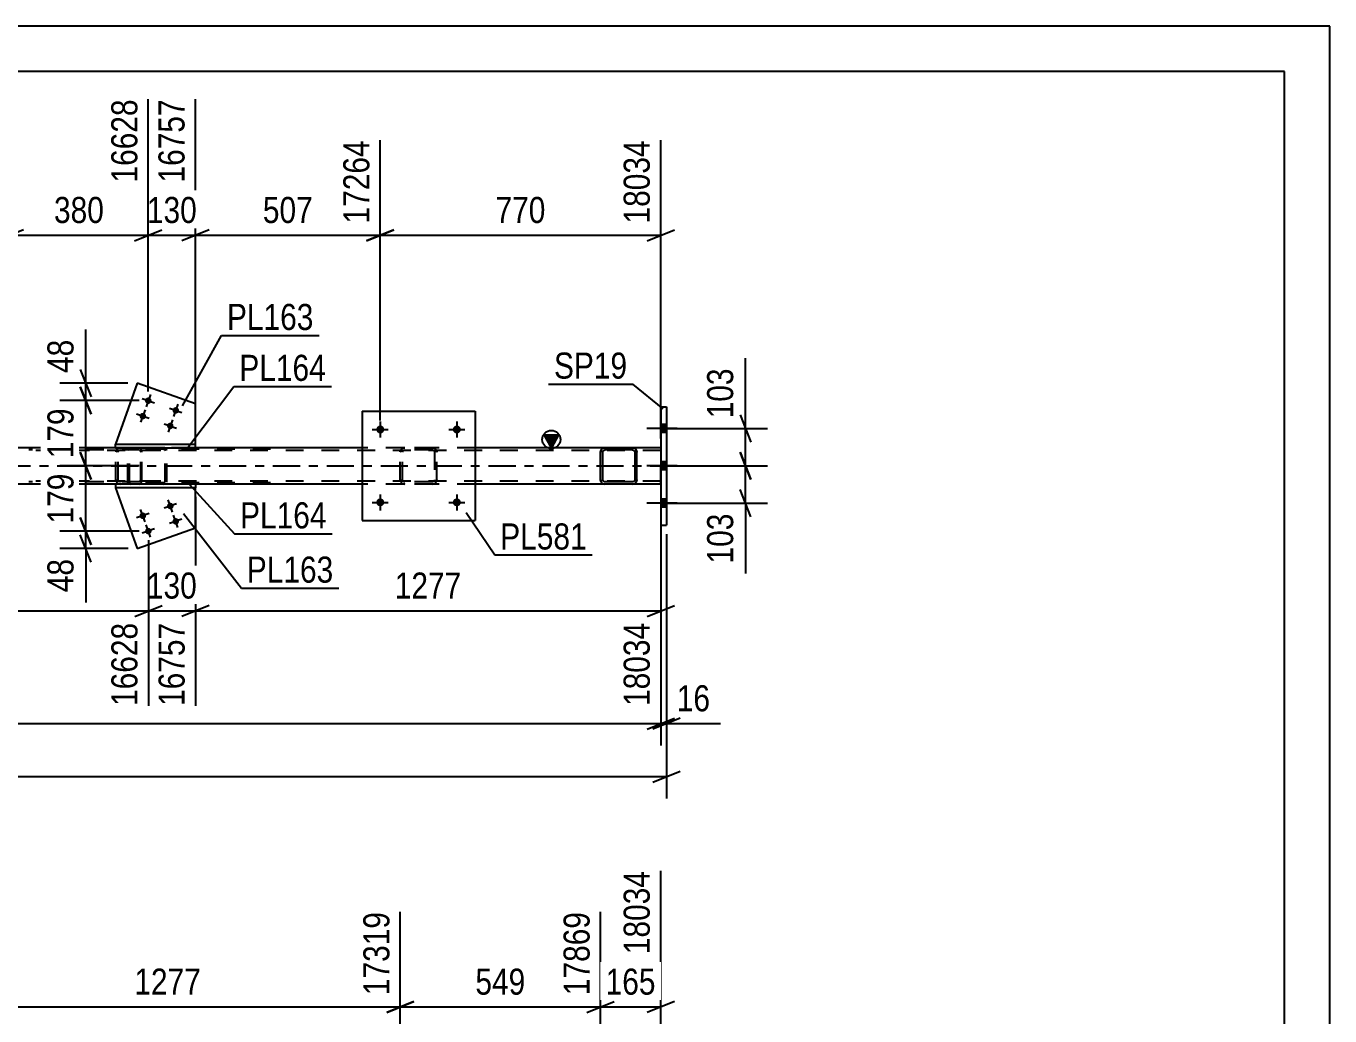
# Model space of a CAD drawing. Header units: millimetres. Extents: x 0 to 841, y 0 to 594.
# Drawn here: x 697.9 to 841, y 485.3 to 594 of the extents above; entities that cross this region are included whole.
import ezdxf

# ---------------------------------------------------------------- set-up
doc = ezdxf.new("R2010")
doc.units = ezdxf.units.MM
doc.linetypes.add('DXK_LINE_DOT2', pattern=[3.9198, 1.9599, -1.9599])
doc.linetypes.add('DXK_LINE_DOT3', pattern=[5.9187, 2.979, -0.9799, 0.9799, -0.9799])
doc.styles.add('Arial Narrow', font='ARIALN.TTF', dxfattribs={"height": 0.2})

# ---------------------------------------------------------------- blocks, each defined once
blk = doc.blocks.new('Unknown-318888172-1133')
at = {"color": 5, "linetype": 'Continuous'}
for p, q in [((841, 594), (0, 594)), ((841, 0), (841, 594)), ((836, 589), (5, 589)), ((836, 5), (836, 589))]:
    blk.add_line(p, q, dxfattribs=at)
blk = doc.blocks.new('Bolt-318888172-5514 - 5496')
at = {"linetype": 'Continuous'}
for points in [[(711.62, 552.74, -1), (710.94, 552.98, -1)], [(711.02, 551.04, -1), (710.34, 551.28, -1)], [(714.64, 551.67, -1), (713.96, 551.91, -1)], [(714.03, 549.97, -1), (713.36, 550.21, -1)]]:
    blk.add_hatch(color=1, dxfattribs=at).paths.add_polyline_path(points)
at = {"color": 1, "linetype": 'Continuous'}
for p, q in [((710.6, 553.1), (711.96, 552.62)), ((711.52, 553.54), (711.04, 552.18)), ((710, 551.4), (711.36, 550.92)), ((710.92, 551.84), (710.44, 550.48)), ((713.62, 552.03), (714.98, 551.55)), ((714.54, 552.47), (714.06, 551.11)), ((713.02, 550.33), (714.37, 549.85)), ((713.94, 550.77), (713.46, 549.41))]:
    blk.add_line(p, q, dxfattribs=at)
blk = doc.blocks.new('Part-318888172-5502 - 5496')
at = {"color": 2, "linetype": 'Continuous'}
for p, q in [((734.75, 551.69), (734.75, 539.69)), ((734.75, 551.69), (747.15, 551.69)), ((747.15, 551.69), (747.15, 539.69)), ((734.75, 539.69), (747.15, 539.69))]:
    blk.add_line(p, q, dxfattribs=at)
blk = doc.blocks.new('Bolt-318888172-5503 - 5496')
at = {"linetype": 'Continuous'}
for points in [[(713.36, 541.17, -1), (714.04, 541.41, -1)], [(710.34, 540.1, -1), (711.02, 540.34, -1)], [(713.96, 539.48, -1), (714.64, 539.72, -1)], [(710.95, 538.41, -1), (711.62, 538.65, -1)]]:
    blk.add_hatch(color=1, dxfattribs=at).paths.add_polyline_path(points)
at = {"color": 1, "linetype": 'Continuous'}
for p, q in [((714.38, 541.53), (713.02, 541.05)), ((713.94, 540.61), (713.46, 541.97)), ((711.36, 540.46), (710, 539.98)), ((710.92, 539.54), (710.44, 540.9)), ((714.98, 539.84), (713.62, 539.36)), ((714.54, 538.92), (714.06, 540.28)), ((711.96, 538.77), (710.61, 538.29)), ((711.53, 537.85), (711.04, 539.21))]:
    blk.add_line(p, q, dxfattribs=at)
blk = doc.blocks.new('Part-318888172-5508 - 5496')
at = {"color": 2, "linetype": 'Continuous'}
for p, q in [((716.47, 543.69), (707.69, 543.69)), ((707.69, 543.69), (707.69, 543.29)), ((716.47, 543.29), (707.69, 543.29)), ((716.47, 543.69), (716.47, 543.29))]:
    blk.add_line(p, q, dxfattribs=at)
blk = doc.blocks.new('Part-318888172-5513 - 5496')
at = {"color": 2, "linetype": 'Continuous'}
for p, q in [((707.69, 543.29), (710.06, 536.61)), ((716.47, 538.88), (716.47, 543.29)), ((710.06, 536.61), (716.47, 538.88))]:
    blk.add_line(p, q, dxfattribs=at)
at = {"color": 7, "linetype": 'DXK_LINE_DOT2'}
blk.add_line((716.47, 543.29), (707.69, 543.29), dxfattribs=at)
blk = doc.blocks.new('Part-318888172-5519 - 5496')
at = {"color": 2, "linetype": 'Continuous'}
for p, q in [((710.05, 554.78), (707.68, 548.09)), ((716.46, 552.51), (710.05, 554.78)), ((716.46, 548.09), (716.46, 552.51))]:
    blk.add_line(p, q, dxfattribs=at)
at = {"color": 7, "linetype": 'DXK_LINE_DOT2'}
blk.add_line((707.68, 548.09), (716.46, 548.09), dxfattribs=at)
blk = doc.blocks.new('Part-318888172-5637 - 5496')
at = {"color": 2, "linetype": 'Continuous'}
for p, q in [((760.96, 547.39), (760.93, 547.21)), ((760.93, 544.17), (760.93, 547.21)), ((761.17, 547.21), (761.18, 547.3)), ((761.17, 544.17), (761.17, 547.21)), ((761.18, 547.3), (761.24, 547.38)), ((761.41, 547.69), (761.22, 547.65)), ((761.24, 547.38), (761.31, 547.43)), ((761.31, 547.43), (761.41, 547.45)), ((764.45, 547.69), (761.41, 547.69)), ((764.45, 547.45), (761.41, 547.45)), ((764.63, 547.65), (764.45, 547.69)), ((764.45, 547.45), (764.54, 547.43)), ((764.54, 547.43), (764.61, 547.38)), ((764.61, 547.38), (764.67, 547.3)), ((764.67, 547.3), (764.69, 547.21)), ((764.69, 547.21), (764.69, 544.17)), ((764.93, 547.21), (764.89, 547.39)), ((764.93, 544.17), (764.93, 547.21)), ((760.93, 544.17), (760.96, 543.98)), ((761.18, 544.07), (761.17, 544.17)), ((761.24, 544), (761.18, 544.07)), ((761.31, 543.95), (761.24, 544)), ((761.41, 543.93), (761.31, 543.95)), ((764.45, 543.93), (761.41, 543.93)), ((764.54, 543.95), (764.45, 543.93)), ((764.61, 544), (764.54, 543.95)), ((764.67, 544.07), (764.61, 544)), ((764.69, 544.17), (764.67, 544.07)), ((764.89, 543.98), (764.93, 544.17)), ((761.22, 543.72), (761.41, 543.69)), ((764.45, 543.69), (761.41, 543.69)), ((764.45, 543.69), (764.63, 543.72))]:
    blk.add_line(p, q, dxfattribs=at)
at = {"color": 7, "linetype": 'DXK_LINE_DOT2'}
for p, q in [((760.93, 547.21), (760.96, 547.39)), ((761.22, 547.65), (761.41, 547.69)), ((764.45, 547.69), (764.63, 547.65)), ((764.89, 547.39), (764.93, 547.21)), ((760.96, 543.98), (760.93, 544.17)), ((764.93, 544.17), (764.89, 543.98)), ((761.41, 543.69), (761.22, 543.72)), ((764.63, 543.72), (764.45, 543.69))]:
    blk.add_line(p, q, dxfattribs=at)
at = {"color": 7, "linetype": 'DXK_LINE_DOT3'}
blk.add_line((762.93, 545.69), (762.93, 545.69), dxfattribs=at)
at = {"color": 2, "linetype": 'Continuous'}
for centre, start, end in [((761.41, 547.21), 112.5, 157.5), ((764.45, 547.21), 22.5, 67.5), ((761.41, 544.17), 202.5, 247.5), ((764.45, 544.17), 292.5, 337.5)]:
    blk.add_arc(centre, 0.48, start, end, dxfattribs=at)
at = {"color": 7, "linetype": 'DXK_LINE_DOT2'}
for centre, start, end in [((761.41, 547.21), 112.5, 157.5), ((764.45, 547.21), 22.5, 67.5), ((761.41, 544.17), 202.5, 247.5), ((764.45, 544.17), 292.5, 337.5)]:
    blk.add_arc(centre, 0.48, start, end, dxfattribs=at)
blk = doc.blocks.new('Bolt-318888172-5559 - 5496')
at = {"linetype": 'Continuous'}
for points in [[(737.19, 549.69, -1), (736.31, 549.69, -1)], [(745.59, 549.69, -1), (744.71, 549.69, -1)]]:
    blk.add_hatch(color=1, dxfattribs=at).paths.add_polyline_path(points)
at = {"color": 1, "linetype": 'Continuous'}
for p, q in [((735.87, 549.69), (737.63, 549.69)), ((736.75, 550.57), (736.75, 548.81)), ((744.27, 549.69), (746.03, 549.69)), ((745.15, 550.57), (745.15, 548.81))]:
    blk.add_line(p, q, dxfattribs=at)
blk = doc.blocks.new('Bolt-318888172-5560 - 5496')
at = {"linetype": 'Continuous'}
for points in [[(737.19, 541.69, -1), (736.31, 541.69, -1)], [(745.59, 541.69, -1), (744.71, 541.69, -1)]]:
    blk.add_hatch(color=1, dxfattribs=at).paths.add_polyline_path(points)
at = {"color": 1, "linetype": 'Continuous'}
for p, q in [((736.75, 542.57), (736.75, 540.81)), ((745.15, 542.57), (745.15, 540.81)), ((735.87, 541.69), (737.63, 541.69)), ((744.27, 541.69), (746.03, 541.69))]:
    blk.add_line(p, q, dxfattribs=at)
blk = doc.blocks.new('Part-318888172-5613 - 5496')
at = {"color": 7, "linetype": 'DXK_LINE_DOT2'}
for p, q in [((738.95, 547.21), (738.99, 547.4)), ((738.99, 547.4), (738.95, 547.21)), ((738.95, 544.17), (738.95, 547.21)), ((739.19, 547.21), (739.21, 547.3)), ((739.19, 544.17), (739.19, 547.21)), ((739.21, 547.3), (739.26, 547.38)), ((739.25, 547.66), (739.43, 547.69)), ((739.43, 547.69), (739.25, 547.66)), ((739.26, 547.38), (739.34, 547.43)), ((739.34, 547.43), (739.43, 547.45)), ((742.47, 547.69), (739.43, 547.69)), ((742.47, 547.45), (739.43, 547.45)), ((742.47, 547.69), (742.65, 547.66)), ((742.65, 547.66), (742.47, 547.69)), ((742.47, 547.45), (742.56, 547.43)), ((742.56, 547.43), (742.64, 547.38)), ((742.64, 547.38), (742.69, 547.3)), ((742.69, 547.3), (742.71, 547.21)), ((742.71, 547.21), (742.71, 544.17)), ((742.91, 547.4), (742.95, 547.21)), ((742.95, 547.21), (742.91, 547.4)), ((742.95, 544.17), (742.95, 547.21)), ((738.99, 543.99), (738.95, 544.17)), ((738.95, 544.17), (738.99, 543.99)), ((739.21, 544.08), (739.19, 544.17)), ((739.26, 544), (739.21, 544.08)), ((739.34, 543.95), (739.26, 544)), ((739.43, 543.93), (739.34, 543.95)), ((742.47, 543.93), (739.43, 543.93)), ((742.56, 543.95), (742.47, 543.93)), ((742.64, 544), (742.56, 543.95)), ((742.69, 544.08), (742.64, 544)), ((742.71, 544.17), (742.69, 544.08)), ((742.95, 544.17), (742.91, 543.99)), ((742.91, 543.99), (742.95, 544.17)), ((739.43, 543.69), (739.25, 543.73)), ((739.25, 543.73), (739.43, 543.69)), ((742.47, 543.69), (739.43, 543.69)), ((742.65, 543.73), (742.47, 543.69)), ((742.47, 543.69), (742.65, 543.73))]:
    blk.add_line(p, q, dxfattribs=at)
for centre, start, end in [((739.43, 547.21), 112.5, 157.5), ((739.43, 547.21), 112.5, 157.5), ((742.47, 547.21), 22.5, 67.5), ((742.47, 547.21), 22.5, 67.5), ((739.43, 544.17), 202.5, 247.5), ((739.43, 544.17), 202.5, 247.5), ((742.47, 544.17), 292.5, 337.5), ((742.47, 544.17), 292.5, 337.5)]:
    blk.add_arc(centre, 0.48, start, end, dxfattribs=at)
blk = doc.blocks.new('Part-318888172-5636 - 5496')
at = {"color": 2, "linetype": 'Continuous'}
for p, q in [((707.68, 547.69), (707.68, 548.09)), ((707.68, 548.09), (716.46, 548.09)), ((707.68, 547.69), (716.46, 547.69)), ((716.46, 547.69), (716.46, 548.09))]:
    blk.add_line(p, q, dxfattribs=at)
blk = doc.blocks.new('Part-318888172-5668 - 5496')
at = {"color": 2, "linetype": 'Continuous'}
for p, q in [((767.53, 552.19), (768.17, 552.19)), ((767.53, 552.19), (767.53, 539.19)), ((768.17, 552.19), (768.17, 539.19)), ((767.53, 539.19), (768.17, 539.19))]:
    blk.add_line(p, q, dxfattribs=at)
blk = doc.blocks.new('Part-318888172-5682 - 5496')
at = {"color": 7, "linetype": 'DXK_LINE_DOT2'}
for p, q in [((710.32, 547.69), (698.16, 547.69)), ((710.32, 547.45), (698.16, 547.45)), ((707.74, 547.3), (707.72, 547.21)), ((707.72, 544.17), (707.72, 547.21)), ((707.76, 547.4), (707.74, 547.3)), ((707.97, 547.21), (707.99, 547.3)), ((707.97, 544.17), (707.97, 547.21)), ((707.99, 547.3), (708.05, 547.38)), ((708.23, 547.69), (708.03, 547.66)), ((708.05, 547.38), (708.13, 547.43)), ((708.13, 547.43), (708.23, 547.45)), ((709.04, 547.45), (709.04, 547.69)), ((710.42, 547.66), (710.32, 547.69)), ((710.32, 547.45), (710.37, 547.43)), ((710.37, 547.43), (710.41, 547.38)), ((710.41, 547.38), (710.44, 547.3)), ((710.51, 547.55), (710.42, 547.66)), ((710.44, 547.3), (710.45, 547.21)), ((710.45, 544.17), (710.45, 547.21)), ((710.57, 547.4), (710.51, 547.55)), ((710.59, 547.21), (710.57, 547.4)), ((710.59, 544.17), (710.59, 547.21)), ((710.32, 543.93), (698.16, 543.93)), ((707.72, 544.17), (707.74, 544.09)), ((707.74, 544.09), (707.76, 543.99)), ((707.99, 544.11), (707.97, 544.17)), ((707.99, 544.08), (707.99, 544.11)), ((708.05, 544), (707.99, 544.08)), ((708.13, 543.95), (708.05, 544)), ((708.23, 543.93), (708.13, 543.95)), ((709.04, 543.69), (709.04, 543.93)), ((710.37, 543.95), (710.32, 543.93)), ((710.41, 544), (710.37, 543.95)), ((710.41, 544), (710.43, 544.04)), ((710.43, 544.04), (710.44, 544.08)), ((710.44, 544.08), (710.45, 544.17)), ((710.51, 543.83), (710.57, 543.99)), ((710.57, 543.99), (710.59, 544.17)), ((710.32, 543.69), (698.16, 543.69)), ((708.03, 543.73), (708.23, 543.69)), ((710.32, 543.69), (710.42, 543.73)), ((710.42, 543.73), (710.51, 543.83))]:
    blk.add_line(p, q, dxfattribs=at)
for centre, start, end in [((708.21, 547.2), 111.1941, 156.1506), ((708.21, 544.19), 203.8494, 248.8059)]:
    blk.add_arc(centre, 0.492, start, end, dxfattribs=at)
blk = doc.blocks.new('Part-318888172-5684 - 5496')
at = {"color": 7, "linetype": 'DXK_LINE_DOT2'}
for p, q in [((709.07, 547.49), (709.04, 547.37)), ((709.04, 544.01), (709.04, 547.37)), ((709.21, 547.37), (709.22, 547.43)), ((709.21, 544.01), (709.21, 547.37)), ((709.22, 547.43), (709.26, 547.49)), ((709.38, 547.69), (709.25, 547.67)), ((709.26, 547.49), (709.32, 547.52)), ((709.32, 547.52), (709.38, 547.53)), ((724.71, 547.69), (709.38, 547.69)), ((724.71, 547.53), (709.38, 547.53)), ((713.09, 547.67), (712.96, 547.69)), ((712.96, 547.53), (713.02, 547.52)), ((713.02, 547.52), (713.05, 547.5)), ((713.05, 547.5), (713.08, 547.49)), ((713.08, 547.49), (713.11, 547.43)), ((713.11, 547.43), (713.13, 547.37)), ((713.13, 544.01), (713.13, 547.37)), ((713.3, 547.37), (713.27, 547.49)), ((713.3, 544.01), (713.3, 547.37)), ((709.04, 544.01), (709.07, 543.89)), ((709.22, 543.95), (709.21, 544.01)), ((709.26, 543.9), (709.22, 543.95)), ((713.11, 543.95), (713.08, 543.9)), ((713.13, 544.01), (713.11, 543.95)), ((713.27, 543.89), (713.3, 544.01)), ((709.25, 543.72), (709.38, 543.69)), ((709.32, 543.86), (709.26, 543.9)), ((709.38, 543.85), (709.32, 543.86)), ((724.71, 543.85), (709.38, 543.85)), ((724.71, 543.69), (709.38, 543.69)), ((712.96, 543.85), (713.02, 543.86)), ((712.96, 543.69), (713.09, 543.72)), ((713.02, 543.86), (713.05, 543.88)), ((713.05, 543.88), (713.08, 543.9))]:
    blk.add_line(p, q, dxfattribs=at)
for centre, start, end in [((709.37, 547.36), 110.7583, 155.68), ((712.97, 547.36), 24.32, 69.2417), ((709.37, 544.03), 204.32, 249.2417)]:
    blk.add_arc(centre, 0.331, start, end, dxfattribs=at)
blk = doc.blocks.new('Bolt-318888172-5728 - 5496')
at = {"linetype": 'Continuous'}
for points in [[(768.17, 549.35), (768.17, 550.23), (767.53, 550.23), (767.53, 549.35)], [(768.17, 549.35), (768.17, 550.23), (767.53, 550.23), (767.53, 549.35)], [(768.17, 549.35), (768.17, 550.23), (767.53, 550.23), (767.53, 549.35)], [(768.17, 545.25), (768.17, 546.13), (767.53, 546.13), (767.53, 545.25)], [(768.17, 545.25), (768.17, 546.13), (767.53, 546.13), (767.53, 545.25)], [(768.17, 541.15), (768.17, 542.03), (767.53, 542.03), (767.53, 541.15)], [(768.17, 541.15), (768.17, 542.03), (767.53, 542.03), (767.53, 541.15)], [(768.17, 541.15), (768.17, 542.03), (767.53, 542.03), (767.53, 541.15)]]:
    blk.add_hatch(color=1, dxfattribs=at).paths.add_polyline_path(points)
at = {"color": 1, "linetype": 'Continuous'}
for p, q in [((769.33, 549.79), (766.01, 549.79)), ((769.33, 549.79), (766.01, 549.79)), ((769.33, 549.79), (766.01, 549.79)), ((768.17, 550.23), (767.53, 550.23)), ((768.17, 550.23), (767.53, 550.23)), ((768.17, 550.23), (767.53, 550.23)), ((768.17, 549.35), (767.53, 549.35)), ((768.17, 549.35), (767.53, 549.35)), ((768.17, 549.35), (767.53, 549.35)), ((769.33, 545.69), (766.01, 545.69)), ((769.33, 545.69), (766.01, 545.69)), ((768.17, 546.13), (767.53, 546.13)), ((768.17, 546.13), (767.53, 546.13)), ((768.17, 545.25), (767.53, 545.25)), ((768.17, 545.25), (767.53, 545.25)), ((769.33, 541.59), (766.01, 541.59)), ((769.33, 541.59), (766.01, 541.59)), ((769.33, 541.59), (766.01, 541.59)), ((768.17, 542.03), (767.53, 542.03)), ((768.17, 542.03), (767.53, 542.03)), ((768.17, 542.03), (767.53, 542.03)), ((768.17, 541.15), (767.53, 541.15)), ((768.17, 541.15), (767.53, 541.15)), ((768.17, 541.15), (767.53, 541.15))]:
    blk.add_line(p, q, dxfattribs=at)
blk = doc.blocks.new('Part-318888172-5735 - 5496')
at = {"linetype": 'Continuous'}
blk.add_hatch(color=2, dxfattribs=at).paths.add_polyline_path([(755.53, 547.69), (754.73, 549.09), (756.33, 549.09)])
at = {"color": 2, "linetype": 'Continuous'}
for p, q in [((755.53, 547.69), (754.73, 549.09)), ((754.73, 549.09), (756.33, 549.09)), ((756.33, 549.09), (755.53, 547.69)), ((707.68, 547.69), (696.07, 547.69)), ((734.75, 547.69), (716.46, 547.69)), ((767.53, 547.69), (747.15, 547.69)), ((707.69, 543.69), (696.07, 543.69)), ((734.75, 543.69), (716.47, 543.69)), ((761.38, 543.69), (747.15, 543.69)), ((767.53, 543.69), (764.47, 543.69))]:
    blk.add_line(p, q, dxfattribs=at)
at = {"color": 7, "linetype": 'DXK_LINE_DOT2'}
for p, q in [((767.53, 547.37), (103.5, 547.37)), ((747.15, 547.69), (172.86, 547.69)), ((716.46, 547.69), (707.68, 547.69)), ((767.53, 543.69), (767.53, 547.69)), ((767.53, 544.01), (103.5, 544.01)), ((716.47, 543.69), (707.69, 543.69)), ((747.15, 543.69), (734.75, 543.69)), ((764.47, 543.69), (761.38, 543.69))]:
    blk.add_line(p, q, dxfattribs=at)
at = {"color": 7, "linetype": 'DXK_LINE_DOT3'}
blk.add_line((103.5, 545.69), (767.53, 545.69), dxfattribs=at)
at = {"color": 2, "linetype": 'Continuous'}
blk.add_circle((755.53, 548.59), 1, dxfattribs=at)
blk = doc.blocks.new('StraightDimension-318888172-6423 - 5496')
at = {"color": 7, "linetype": 'Continuous'}
for p, q in [((776.84, 549.79), (776.84, 557.53)), ((776.84, 549.79), (776.84, 557.53)), ((776.24, 551.29), (777.44, 548.29)), ((767.77, 549.79), (779.24, 549.79)), ((776.84, 545.69), (776.84, 549.79)), ((777.44, 544.19), (776.24, 547.19)), ((767.77, 545.69), (779.24, 545.69))]:
    blk.add_line(p, q, dxfattribs=at)
at = {"color": 0}
blk.add_wipeout([(776.09, 557), (771.89, 557), (771.89, 550.32), (776.09, 550.32)], dxfattribs=at)
at = {"color": 3, "style": 'Arial Narrow'}
blk.add_text('103', height=2.863, rotation=90.0002, dxfattribs=at).set_placement((775.49, 550.92))
blk = doc.blocks.new('StraightDimension-318888172-6413 - 5496')
at = {"color": 7, "linetype": 'Continuous'}
for p, q in [((776.24, 547.19), (777.44, 544.19)), ((767.77, 545.69), (779.24, 545.69)), ((776.84, 541.59), (776.84, 545.69)), ((777.44, 540.09), (776.24, 543.09)), ((767.77, 541.59), (779.24, 541.59)), ((776.84, 541.59), (776.84, 533.86)), ((776.84, 541.59), (776.84, 533.86))]:
    blk.add_line(p, q, dxfattribs=at)
at = {"color": 0}
blk.add_wipeout([(776.09, 541.07), (771.89, 541.07), (771.89, 534.38), (776.09, 534.38)], dxfattribs=at)
at = {"color": 3, "style": 'Arial Narrow'}
blk.add_text('103', height=2.863, rotation=90.0002, dxfattribs=at).set_placement((775.49, 534.98))
blk = doc.blocks.new('StraightDimension-318888172-6461 - 5496')
at = {"color": 7, "linetype": 'Continuous'}
for p, q in [((703.82, 547.19), (705.02, 544.19)), ((710.27, 545.69), (701.57, 545.69)), ((704.42, 538.53), (704.42, 545.69)), ((705.02, 537.03), (703.82, 540.03)), ((710.29, 538.53), (701.57, 538.53))]:
    blk.add_line(p, q, dxfattribs=at)
at = {"color": 0}
blk.add_wipeout([(703.67, 545.45), (699.47, 545.45), (699.47, 538.77), (703.67, 538.77)], dxfattribs=at)
at = {"color": 3, "style": 'Arial Narrow'}
blk.add_text('179', height=2.863, rotation=90.0002, dxfattribs=at).set_placement((703.07, 539.37))
blk = doc.blocks.new('StraightDimension-318888172-6381 - 5496')
at = {"color": 7, "linetype": 'Continuous'}
for p, q in [((767.53, 538.19), (767.53, 514.99)), ((61.58, 517.39), (767.53, 517.39)), ((766.03, 516.79), (769.03, 517.99))]:
    blk.add_line(p, q, dxfattribs=at)
blk = doc.blocks.new('StraightDimension-318888172-6391 - 5496')
at = {"color": 7, "linetype": 'Continuous'}
for p, q in [((767.53, 538.19), (767.53, 514.99)), ((768.17, 538.19), (768.17, 514.99)), ((766.03, 516.79), (769.03, 517.99)), ((769.67, 517.99), (766.67, 516.79)), ((767.53, 517.39), (768.17, 517.39)), ((768.17, 517.39), (774.08, 517.39)), ((768.17, 517.39), (774.08, 517.39))]:
    blk.add_line(p, q, dxfattribs=at)
at = {"color": 0}
blk.add_wipeout([(773.56, 518.14), (773.56, 522.34), (768.7, 522.34), (768.7, 518.14)], dxfattribs=at)
at = {"color": 3, "style": 'Arial Narrow'}
blk.add_text('16', height=2.863, dxfattribs=at).set_placement((769.3, 518.74))
blk = doc.blocks.new('StraightDimension-318888172-6402 - 5496')
at = {"color": 7, "linetype": 'Continuous'}
for p, q in [((768.17, 538.19), (768.17, 509.17)), ((60.94, 511.57), (768.17, 511.57)), ((766.67, 510.97), (769.67, 512.17))]:
    blk.add_line(p, q, dxfattribs=at)
blk = doc.blocks.new('StraightDimension-318888172-6434 - 5496')
at = {"color": 7, "linetype": 'Continuous'}
for p, q in [((767.53, 542.69), (767.53, 519.33)), ((716.47, 542.29), (716.47, 519.33)), ((717.97, 530.37), (714.97, 529.17)), ((716.47, 529.77), (767.53, 529.77)), ((766.03, 529.17), (769.03, 530.37))]:
    blk.add_line(p, q, dxfattribs=at)
at = {"color": 0}
blk.add_wipeout([(746.26, 530.52), (746.26, 534.72), (737.74, 534.72), (737.74, 530.52)], dxfattribs=at)
at = {"color": 3, "style": 'Arial Narrow'}
blk.add_text('1277', height=2.863, dxfattribs=at).set_placement((738.34, 531.12))
at = {"color": 0, "linetype": 'Continuous'}
blk.add_wipeout([(766.93, 529.07), (762.73, 529.07), (762.73, 518.73), (766.93, 518.73)], dxfattribs=at)
at = {"color": 3, "linetype": 'Continuous', "style": 'Arial Narrow'}
blk.add_text('18034', height=2.863, rotation=90.0002, dxfattribs=at).set_placement((766.33, 519.33))
blk = doc.blocks.new('StraightDimension-318888172-6438 - 5496')
at = {"color": 7, "linetype": 'Continuous'}
for p, q in [((716.47, 542.29), (716.47, 519.33)), ((711.29, 537.53), (711.29, 519.33)), ((709.79, 529.17), (712.79, 530.37)), ((711.29, 529.77), (716.47, 529.77)), ((717.97, 530.37), (714.97, 529.17))]:
    blk.add_line(p, q, dxfattribs=at)
at = {"color": 0}
blk.add_wipeout([(717.22, 530.52), (717.22, 534.72), (710.53, 534.72), (710.53, 530.52)], dxfattribs=at)
at = {"color": 0, "linetype": 'Continuous'}
blk.add_wipeout([(715.87, 529.07), (711.67, 529.07), (711.67, 518.73), (715.87, 518.73)], dxfattribs=at)
at = {"color": 3, "style": 'Arial Narrow'}
blk.add_text('130', height=2.863, dxfattribs=at).set_placement((711.13, 531.12))
at = {"color": 3, "linetype": 'Continuous', "style": 'Arial Narrow'}
blk.add_text('16757', height=2.863, rotation=90.0002, dxfattribs=at).set_placement((715.27, 519.33))
blk = doc.blocks.new('StraightDimension-318888172-6444 - 5496')
at = {"color": 7, "linetype": 'Continuous'}
for p, q in [((711.29, 537.53), (711.29, 519.33)), ((61.58, 529.77), (711.29, 529.77)), ((709.79, 529.17), (712.79, 530.37))]:
    blk.add_line(p, q, dxfattribs=at)
at = {"color": 0, "linetype": 'Continuous'}
blk.add_wipeout([(710.69, 529.07), (706.49, 529.07), (706.49, 518.73), (710.69, 518.73)], dxfattribs=at)
at = {"color": 3, "linetype": 'Continuous', "style": 'Arial Narrow'}
blk.add_text('16628', height=2.863, rotation=90.0002, dxfattribs=at).set_placement((710.09, 519.33))
blk = doc.blocks.new('StraightDimension-318888172-6451 - 5496')
at = {"color": 7, "linetype": 'Continuous'}
for p, q in [((703.82, 540.03), (705.02, 537.03)), ((710.29, 538.53), (701.57, 538.53)), ((704.42, 536.61), (704.42, 538.53)), ((705.02, 535.11), (703.82, 538.11)), ((709.06, 536.61), (701.57, 536.61)), ((704.42, 536.61), (704.42, 530.7)), ((704.42, 536.61), (704.42, 530.7))]:
    blk.add_line(p, q, dxfattribs=at)
at = {"color": 0}
blk.add_wipeout([(703.67, 536.08), (699.47, 536.08), (699.47, 531.22), (703.67, 531.22)], dxfattribs=at)
at = {"color": 3, "style": 'Arial Narrow'}
blk.add_text('48', height=2.863, rotation=90.0002, dxfattribs=at).set_placement((703.07, 531.82))
blk = doc.blocks.new('StraightDimension-318888172-6478 - 5496')
at = {"color": 7, "linetype": 'Continuous'}
for p, q in [((703.82, 554.36), (705.02, 551.36)), ((710.28, 552.86), (701.57, 552.86)), ((704.42, 545.69), (704.42, 552.86)), ((705.02, 544.19), (703.82, 547.19)), ((710.27, 545.69), (701.57, 545.69))]:
    blk.add_line(p, q, dxfattribs=at)
at = {"color": 0}
blk.add_wipeout([(703.67, 552.62), (699.47, 552.62), (699.47, 545.93), (703.67, 545.93)], dxfattribs=at)
at = {"color": 3, "style": 'Arial Narrow'}
blk.add_text('179', height=2.863, rotation=90.0002, dxfattribs=at).set_placement((703.07, 546.53))
blk = doc.blocks.new('StraightDimension-318888172-6495 - 5496')
at = {"color": 7, "linetype": 'Continuous'}
for p, q in [((704.42, 554.78), (704.42, 560.68)), ((704.42, 554.78), (704.42, 560.68)), ((703.82, 556.28), (705.02, 553.28)), ((709.05, 554.78), (701.57, 554.78)), ((705.02, 551.36), (703.82, 554.36)), ((704.42, 552.86), (704.42, 554.78)), ((710.28, 552.86), (701.57, 552.86))]:
    blk.add_line(p, q, dxfattribs=at)
at = {"color": 0}
blk.add_wipeout([(703.67, 560.16), (699.47, 560.16), (699.47, 555.3), (703.67, 555.3)], dxfattribs=at)
at = {"color": 3, "style": 'Arial Narrow'}
blk.add_text('48', height=2.863, rotation=90.0002, dxfattribs=at).set_placement((703.07, 555.9))
blk = doc.blocks.new('StraightDimension-318888172-14520 - 5496')
at = {"color": 7, "linetype": 'Continuous'}
for p, q in [((736.75, 550.69), (736.75, 581.46)), ((767.53, 548.69), (767.53, 581.46)), ((738.25, 571.62), (735.25, 570.42)), ((766.03, 570.42), (769.03, 571.62)), ((736.75, 571.02), (767.53, 571.02))]:
    blk.add_line(p, q, dxfattribs=at)
at = {"color": 0}
blk.add_wipeout([(755.48, 571.77), (755.48, 575.97), (748.8, 575.97), (748.8, 571.77)], dxfattribs=at)
at = {"color": 3, "style": 'Arial Narrow'}
blk.add_text('770', height=2.863, dxfattribs=at).set_placement((749.4, 572.37))
at = {"color": 0, "linetype": 'Continuous'}
blk.add_wipeout([(766.93, 582.06), (762.73, 582.06), (762.73, 571.72), (766.93, 571.72)], dxfattribs=at)
at = {"color": 3, "linetype": 'Continuous', "style": 'Arial Narrow'}
blk.add_text('18034', height=2.863, rotation=90.0002, dxfattribs=at).set_placement((766.33, 572.32))
blk = doc.blocks.new('StraightDimension-318888172-14521 - 5496')
at = {"color": 7, "linetype": 'Continuous'}
for p, q in [((716.46, 549.09), (716.46, 585.96)), ((736.75, 550.69), (736.75, 581.46)), ((717.96, 571.62), (714.96, 570.42)), ((735.25, 570.42), (738.25, 571.62)), ((716.46, 571.02), (736.75, 571.02))]:
    blk.add_line(p, q, dxfattribs=at)
at = {"color": 0}
blk.add_wipeout([(729.95, 571.77), (729.95, 575.97), (723.26, 575.97), (723.26, 571.77)], dxfattribs=at)
at = {"color": 3, "style": 'Arial Narrow'}
blk.add_text('507', height=2.863, dxfattribs=at).set_placement((723.86, 572.37))
at = {"color": 0, "linetype": 'Continuous'}
blk.add_wipeout([(736.15, 582.06), (731.95, 582.06), (731.95, 571.72), (736.15, 571.72)], dxfattribs=at)
at = {"color": 3, "linetype": 'Continuous', "style": 'Arial Narrow'}
blk.add_text('17264', height=2.863, rotation=90.0002, dxfattribs=at).set_placement((735.55, 572.32))
blk = doc.blocks.new('StraightDimension-318888172-14522 - 5496')
at = {"color": 7, "linetype": 'Continuous'}
for p, q in [((711.28, 553.86), (711.28, 585.96)), ((716.46, 549.09), (716.46, 585.96)), ((709.78, 570.42), (712.78, 571.62)), ((717.96, 571.62), (714.96, 570.42)), ((711.28, 571.02), (716.46, 571.02))]:
    blk.add_line(p, q, dxfattribs=at)
at = {"color": 0}
blk.add_wipeout([(717.21, 571.77), (717.21, 575.97), (710.53, 575.97), (710.53, 571.77)], dxfattribs=at)
at = {"color": 3, "style": 'Arial Narrow'}
blk.add_text('130', height=2.863, dxfattribs=at).set_placement((711.13, 572.37))
at = {"color": 0, "linetype": 'Continuous'}
blk.add_wipeout([(715.86, 586.56), (711.66, 586.56), (711.66, 576.22), (715.86, 576.22)], dxfattribs=at)
at = {"color": 3, "linetype": 'Continuous', "style": 'Arial Narrow'}
blk.add_text('16757', height=2.863, rotation=90.0002, dxfattribs=at).set_placement((715.26, 576.82))
blk = doc.blocks.new('StraightDimension-318888172-14523 - 5496')
at = {"color": 7, "linetype": 'Continuous'}
for p, q in [((696.07, 548.69), (696.07, 585.96)), ((711.28, 553.86), (711.28, 585.96)), ((697.57, 571.62), (694.57, 570.42)), ((709.78, 570.42), (712.78, 571.62)), ((696.07, 571.02), (711.28, 571.02))]:
    blk.add_line(p, q, dxfattribs=at)
at = {"color": 0}
blk.add_wipeout([(707.02, 571.77), (707.02, 575.97), (700.33, 575.97), (700.33, 571.77)], dxfattribs=at)
at = {"color": 3, "style": 'Arial Narrow'}
blk.add_text('380', height=2.863, dxfattribs=at).set_placement((700.93, 572.37))
at = {"color": 0, "linetype": 'Continuous'}
blk.add_wipeout([(710.68, 586.56), (706.48, 586.56), (706.48, 576.22), (710.68, 576.22)], dxfattribs=at)
at = {"color": 3, "linetype": 'Continuous', "style": 'Arial Narrow'}
blk.add_text('16628', height=2.863, rotation=90.0002, dxfattribs=at).set_placement((710.08, 576.82))
blk = doc.blocks.new('StraightDimension-318888172-15674 - 3660')
at = {"color": 7, "linetype": 'Continuous'}
for p, q in [((738.95, 448.58), (738.95, 496.71)), ((760.93, 450.26), (760.93, 496.71)), ((740.45, 486.87), (737.45, 485.67)), ((759.43, 485.67), (762.43, 486.87)), ((738.95, 486.27), (760.93, 486.27))]:
    blk.add_line(p, q, dxfattribs=at)
at = {"color": 0}
blk.add_wipeout([(753.28, 487.02), (753.28, 491.22), (746.59, 491.22), (746.59, 487.02)], dxfattribs=at)
at = {"color": 3, "style": 'Arial Narrow'}
blk.add_text('549', height=2.863, dxfattribs=at).set_placement((747.19, 487.62))
at = {"color": 0, "linetype": 'Continuous'}
blk.add_wipeout([(760.33, 497.31), (756.13, 497.31), (756.13, 486.97), (760.33, 486.97)], dxfattribs=at)
at = {"color": 3, "linetype": 'Continuous', "style": 'Arial Narrow'}
blk.add_text('17869', height=2.863, rotation=90.0002, dxfattribs=at).set_placement((759.73, 487.57))
blk = doc.blocks.new('StraightDimension-318888172-15673 - 3660')
at = {"color": 7, "linetype": 'Continuous'}
for p, q in [((767.53, 441.46), (767.53, 501.21)), ((760.93, 450.26), (760.93, 496.71)), ((759.43, 485.67), (762.43, 486.87)), ((769.03, 486.87), (766.03, 485.67)), ((760.93, 486.27), (767.53, 486.27))]:
    blk.add_line(p, q, dxfattribs=at)
at = {"color": 0}
blk.add_wipeout([(767.57, 487.02), (767.57, 491.22), (760.89, 491.22), (760.89, 487.02)], dxfattribs=at)
at = {"color": 3, "style": 'Arial Narrow'}
blk.add_text('165', height=2.863, dxfattribs=at).set_placement((761.49, 487.62))
at = {"color": 0, "linetype": 'Continuous'}
blk.add_wipeout([(766.93, 501.81), (762.73, 501.81), (762.73, 491.47), (766.93, 491.47)], dxfattribs=at)
at = {"color": 3, "linetype": 'Continuous', "style": 'Arial Narrow'}
blk.add_text('18034', height=2.863, rotation=90.0002, dxfattribs=at).set_placement((766.33, 492.07))
blk = doc.blocks.new('StraightDimension-318888172-15675 - 3660')
at = {"color": 7, "linetype": 'Continuous'}
for p, q in [((687.87, 449.3), (687.87, 496.71)), ((738.95, 448.58), (738.95, 496.71)), ((689.37, 486.87), (686.37, 485.67)), ((737.45, 485.67), (740.45, 486.87)), ((687.87, 486.27), (738.95, 486.27))]:
    blk.add_line(p, q, dxfattribs=at)
at = {"color": 0}
blk.add_wipeout([(717.66, 487.02), (717.66, 491.22), (709.15, 491.22), (709.15, 487.02)], dxfattribs=at)
at = {"color": 3, "style": 'Arial Narrow'}
blk.add_text('1277', height=2.863, dxfattribs=at).set_placement((709.75, 487.62))
at = {"color": 0, "linetype": 'Continuous'}
blk.add_wipeout([(738.35, 497.31), (734.15, 497.31), (734.15, 486.97), (738.35, 486.97)], dxfattribs=at)
at = {"color": 3, "linetype": 'Continuous', "style": 'Arial Narrow'}
blk.add_text('17319', height=2.863, rotation=90.0002, dxfattribs=at).set_placement((737.75, 487.57))
blk = doc.blocks.new('Mark-318888172-5504 - 5496')
at = {"color": 0}
blk.add_wipeout([(730.86, 538.83), (730.86, 541.83), (721.36, 541.83), (721.36, 538.83)], dxfattribs=at)
blk.add_wipeout([(730.86, 538.83), (730.86, 541.83), (721.36, 541.83), (721.36, 538.83)], dxfattribs=at)
at = {"color": 30, "linetype": 'Continuous'}
for p, q in [((715.82, 543.66), (720.76, 538.23)), ((720.76, 538.23), (731.46, 538.23))]:
    blk.add_line(p, q, dxfattribs=at)
at = {"color": 3, "style": 'Arial Narrow'}
blk.add_text('PL164', height=2.863, dxfattribs=at).set_placement((721.36, 538.83))
blk = doc.blocks.new('Mark-318888172-5498 - 5496')
at = {"color": 0}
blk.add_wipeout([(759.42, 536.51), (759.42, 539.51), (749.92, 539.51), (749.92, 536.51)], dxfattribs=at)
blk.add_wipeout([(759.42, 536.51), (759.42, 539.51), (749.92, 539.51), (749.92, 536.51)], dxfattribs=at)
at = {"color": 30, "linetype": 'Continuous'}
for p, q in [((746.19, 540.59), (749.32, 535.91)), ((749.32, 535.91), (760.02, 535.91))]:
    blk.add_line(p, q, dxfattribs=at)
at = {"color": 3, "style": 'Arial Narrow'}
blk.add_text('PL581', height=2.863, dxfattribs=at).set_placement((749.92, 536.51))
blk = doc.blocks.new('Mark-318888172-5509 - 5496')
at = {"color": 0}
blk.add_wipeout([(731.6, 532.87), (731.6, 535.87), (722.1, 535.87), (722.1, 532.87)], dxfattribs=at)
blk.add_wipeout([(731.6, 532.87), (731.6, 535.87), (722.1, 535.87), (722.1, 532.87)], dxfattribs=at)
at = {"color": 30, "linetype": 'Continuous'}
for p, q in [((715.15, 540.46), (721.5, 532.27)), ((721.5, 532.27), (732.2, 532.27))]:
    blk.add_line(p, q, dxfattribs=at)
at = {"color": 3, "style": 'Arial Narrow'}
blk.add_text('PL163', height=2.863, dxfattribs=at).set_placement((722.1, 532.87))
blk = doc.blocks.new('Mark-318888172-5515 - 5496')
at = {"color": 0}
blk.add_wipeout([(729.43, 560.62), (729.43, 563.62), (719.92, 563.62), (719.92, 560.62)], dxfattribs=at)
blk.add_wipeout([(729.43, 560.62), (729.43, 563.62), (719.92, 563.62), (719.92, 560.62)], dxfattribs=at)
at = {"color": 30, "linetype": 'Continuous'}
for p, q in [((715.03, 552.28), (719.32, 560.02)), ((719.32, 560.02), (730.03, 560.02))]:
    blk.add_line(p, q, dxfattribs=at)
at = {"color": 3, "style": 'Arial Narrow'}
blk.add_text('PL163', height=2.863, dxfattribs=at).set_placement((719.92, 560.62))
blk = doc.blocks.new('Mark-318888172-5632 - 5496')
at = {"color": 0}
blk.add_wipeout([(730.78, 555.03), (730.78, 558.03), (721.28, 558.03), (721.28, 555.03)], dxfattribs=at)
blk.add_wipeout([(730.78, 555.03), (730.78, 558.03), (721.28, 558.03), (721.28, 555.03)], dxfattribs=at)
at = {"color": 30, "linetype": 'Continuous'}
for p, q in [((715.63, 547.72), (720.68, 554.43)), ((720.68, 554.43), (731.38, 554.43))]:
    blk.add_line(p, q, dxfattribs=at)
at = {"color": 3, "style": 'Arial Narrow'}
blk.add_text('PL164', height=2.863, dxfattribs=at).set_placement((721.28, 555.03))
blk = doc.blocks.new('Mark-318888172-5664 - 5496')
at = {"color": 0}
blk.add_wipeout([(763.86, 555.28), (763.86, 558.28), (755.82, 558.28), (755.82, 555.28)], dxfattribs=at)
blk.add_wipeout([(763.86, 555.28), (763.86, 558.28), (755.82, 558.28), (755.82, 555.28)], dxfattribs=at)
at = {"color": 30, "linetype": 'Continuous'}
for p in [(755.22, 554.68), (767.82, 551.97)]:
    blk.add_line(p, (764.46, 554.68), dxfattribs=at)
at = {"color": 3, "style": 'Arial Narrow'}
blk.add_text('SP19', height=2.863, dxfattribs=at).set_placement((755.82, 555.28))

msp = doc.modelspace()

# ---------------------------------------------------------------- block references
for name in ['Unknown-318888172-1133', 'Part-318888172-5519 - 5496', 'Bolt-318888172-5514 - 5496', 'Part-318888172-5502 - 5496', 'Part-318888172-5668 - 5496', 'Bolt-318888172-5559 - 5496', 'Bolt-318888172-5728 - 5496', 'Part-318888172-5735 - 5496', 'Part-318888172-5682 - 5496', 'Part-318888172-5636 - 5496', 'Part-318888172-5684 - 5496', 'Part-318888172-5613 - 5496', 'Part-318888172-5637 - 5496', 'Part-318888172-5508 - 5496', 'Part-318888172-5513 - 5496', 'Bolt-318888172-5560 - 5496', 'Bolt-318888172-5503 - 5496']:
    msp.add_blockref(name, (0, 0))

# ---------------------------------------------------------------- next in the draw order: block references
for name in ['StraightDimension-318888172-6423 - 5496', 'StraightDimension-318888172-6461 - 5496', 'StraightDimension-318888172-15674 - 3660']:
    msp.add_blockref(name, (0, 0))

# ---------------------------------------------------------------- next in the draw order: block references
for name in ['StraightDimension-318888172-14520 - 5496', 'StraightDimension-318888172-6478 - 5496', 'StraightDimension-318888172-6413 - 5496', 'StraightDimension-318888172-15673 - 3660', 'StraightDimension-318888172-15675 - 3660']:
    msp.add_blockref(name, (0, 0))

# ---------------------------------------------------------------- next in the draw order: block references
for name in ['StraightDimension-318888172-14521 - 5496', 'StraightDimension-318888172-6495 - 5496', 'Mark-318888172-5664 - 5496', 'StraightDimension-318888172-6381 - 5496']:
    msp.add_blockref(name, (0, 0))

# ---------------------------------------------------------------- next in the draw order: block references
for name in ['StraightDimension-318888172-14522 - 5496', 'StraightDimension-318888172-6391 - 5496']:
    msp.add_blockref(name, (0, 0))

# ---------------------------------------------------------------- next in the draw order: block references
for name in ['StraightDimension-318888172-14523 - 5496', 'Mark-318888172-5515 - 5496', 'StraightDimension-318888172-6402 - 5496']:
    msp.add_blockref(name, (0, 0))

# ---------------------------------------------------------------- next in the draw order: block references
for name in ['Mark-318888172-5632 - 5496', 'StraightDimension-318888172-6434 - 5496']:
    msp.add_blockref(name, (0, 0))

# ---------------------------------------------------------------- next in the draw order: block references
for name in ['StraightDimension-318888172-6438 - 5496', 'Mark-318888172-5498 - 5496']:
    msp.add_blockref(name, (0, 0))

# ---------------------------------------------------------------- next in the draw order: block references
for name in ['StraightDimension-318888172-6444 - 5496', 'Mark-318888172-5504 - 5496']:
    msp.add_blockref(name, (0, 0))

# ---------------------------------------------------------------- next in the draw order: block references
for name in ['StraightDimension-318888172-6451 - 5496', 'Mark-318888172-5509 - 5496']:
    msp.add_blockref(name, (0, 0))

doc.saveas('drawing.dxf')
